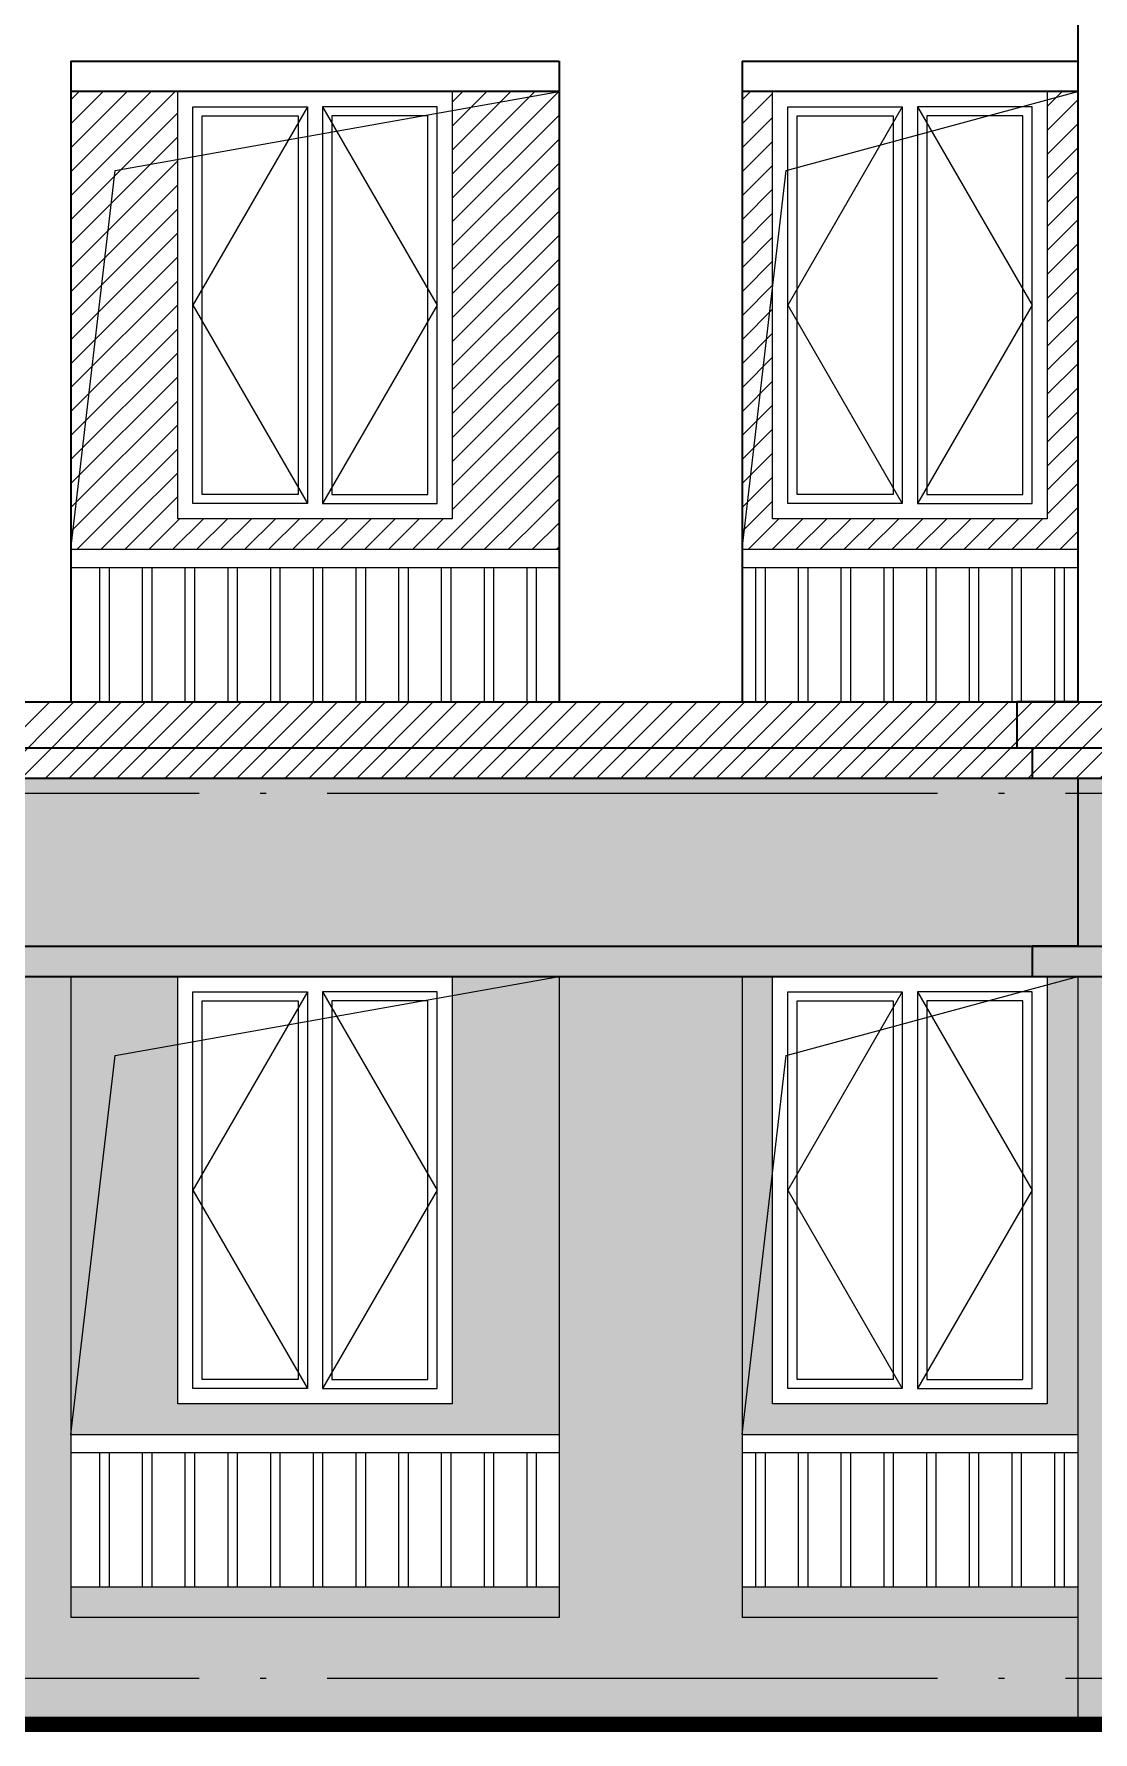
# Model space of a CAD drawing. Extents: x -518115 to 1124316, y -209821 to 1628073.
# Drawn here: x 832595 to 836067, y 37365 to 42929 of the extents above; entities that cross this region are included whole.
import ezdxf

# ---------------------------------------------------------------- set-up
doc = ezdxf.new("R2010")
doc.units = 0
doc.header["$LTSCALE"] = 1000
doc.header["$MEASUREMENT"] = 0
doc.linetypes.add('DOTE', pattern=[2.42, 2, -0.2, 0.02, -0.2])
for name, color, linetype in [('3-剖面填充（细）', 250, 'Continuous'), ('5-平立面看线1', 45, 'Continuous'), ('Stair-栏杆', 142, 'Continuous'), ('看线', 251, 'Continuous')]:
    doc.layers.add(name, color=color, linetype=linetype)
for name, color, linetype, lineweight in [('DOTE', 19, 'DOTE', 9), ('WINDOW', 144, 'Continuous', 15), ('立面-中轮廓线', 213, 'Continuous', 35), ('立面-普通轮廓', 7, 'Continuous', 18), ('立面-洞口示意', 152, 'Continuous', 13), ('立面-窗开启线', 250, 'Continuous', 13)]:
    doc.layers.add(name, color=color, linetype=linetype, lineweight=lineweight)
pattern_1 = [(45, (315132.16, 8064.28), (-39.2886205, 39.2886205), [])]

# ---------------------------------------------------------------- blocks, each defined once
blk = doc.blocks.new('A$C318717E3')
at = {"layer": 'WINDOW'}
for points in [[(50, 1350), (425, 1350), (425, 50), (50, 50)], [(850, 1350), (475, 1350), (475, 50), (850, 50)]]:
    blk.add_lwpolyline(points, close=True, dxfattribs=at)
at = {"layer": 'WINDOW', "color": 250}
for points in [[(80, 1320), (395, 1320), (395, 80), (80, 80)], [(820, 1320), (505, 1320), (505, 80), (820, 80)]]:
    blk.add_lwpolyline(points, close=True, dxfattribs=at)
at = {"layer": '立面-普通轮廓'}
blk.add_lwpolyline([(0, 1400), (900, 1400), (900, 0), (0, 0)], close=True, dxfattribs=at)
at = {"layer": '立面-窗开启线', "color": 251, "ltscale": 0.5, "true_color": 0x636466}
for points in [[(425, 1350), (50, 700), (425, 50)], [(475, 1350), (850, 700), (475, 50)]]:
    blk.add_lwpolyline(points, dxfattribs=at)

msp = doc.modelspace()

# ---------------------------------------------------------------- hatches: boundary and pattern name
at = {"layer": '3-剖面填充（细）'}
h = msp.add_hatch(dxfattribs=at)
h.set_pattern_fill('ANSI31', color=256, scale=35)
h.set_pattern_definition(pattern_1)
h.paths.add_polyline_path([(832716.6, 41340.3), (833066.6, 41340.3), (833066.6, 42740.3), (832716.6, 42740.3)])
h = msp.add_hatch(dxfattribs=at)
h.set_pattern_fill('ANSI31', color=256, scale=35)
h.set_pattern_definition(pattern_1)
h.paths.add_polyline_path([(833966.6, 41340.3), (834316.6, 41340.3), (834316.6, 42740.3), (833966.6, 42740.3)])
h = msp.add_hatch(dxfattribs=at)
h.set_pattern_fill('ANSI31', color=256, scale=35)
h.set_pattern_definition(pattern_1)
h.paths.add_polyline_path([(834916.6, 41340.3), (835016.6, 41340.3), (835016.6, 42740.3), (834916.6, 42740.3)])
h = msp.add_hatch(dxfattribs=at)
h.set_pattern_fill('ANSI31', color=256, scale=35)
h.set_pattern_definition(pattern_1)
h.paths.add_polyline_path([(835916.6, 41340.3), (836016.6, 41340.3), (836016.6, 42740.3), (835916.6, 42740.3)])
h = msp.add_hatch(dxfattribs=at)
h.set_pattern_fill('ANSI31', color=256, scale=35)
h.set_pattern_definition(pattern_1)
h.paths.add_polyline_path([(832716.6, 41240.3), (834316.6, 41240.3), (834316.6, 41340.3), (832716.6, 41340.3)])
h = msp.add_hatch(dxfattribs=at)
h.set_pattern_fill('ANSI31', color=256, scale=35)
h.set_pattern_definition(pattern_1)
h.paths.add_polyline_path([(834916.6, 41240.3), (836016.6, 41240.3), (836016.6, 41340.3), (834916.6, 41340.3)])
h = msp.add_hatch(dxfattribs=at)
h.set_pattern_fill('ANSI31', color=256, scale=35)
h.set_pattern_definition([(45, (406500, -3835.72), (-39.2886205, 39.2886205), [])])
h.paths.add_polyline_path([(827616.6, 40590.3), (827666.6, 40590.3), (827666.6, 40490.3), (838116.6, 40490.3), (838116.6, 40740.3), (827616.6, 40740.3)])
h = msp.add_hatch(dxfattribs=at)
h.set_pattern_fill('混凝土', color=251, scale=40)
h.set_pattern_definition([(50, (351071.16, 36090.78), (286.90407, -25.10085), [30, -330]), (355, (351071.16, 36090.78), (-55.50053, 300.87685), [24, -264]), (100.4514, (351095.07, 36088.7), (231.40375, 275.77582), [25.49608, -280.45684]), (46.1842, (351071.16, 36170.78), (426.89642, -66.2076), [45, -495]), (96.6356, (351106.73, 36165.26), (373.86508, 389.64715), [38.2441, -420.6852]), (351.1842, (351071.16, 36170.8), (373.86478, 389.64744), [36, -396]), (21, (351111.16, 36150.78), (238.76282, -161.04756), [30, -330]), (326, (351111.16, 36150.78), (97.32613, 290.06002), [24, -264]), (71.4514, (351131.05, 36137.36), (336.08905, 129.0122), [25.49608, -280.45684]), (37.5, (351071.16, 36090.78), (4.863942, 133.157542), [0, -260.8, 0, -268, 0, -265]), (7.5, (351071.16, 36090.78), (105.227815, 157.764685), [0, -152.8, 0, -254.8, 0, -101]), (327.5, (350981.96, 36090.78), (213.528974, -9.021949), [0, -100, 0, -312, 0, -414]), (317.5, (350941.96, 36090.78), (233.27447, 40.04199), [0, -130, 0, -207.2, 0, -294])])
h.paths.add_polyline_path([(861716.6, 39840.3), (862916.6, 39840.3), (862916.6, 38440.3), (861716.6, 38440.3)], flags=16)
h.paths.add_polyline_path([(859916.6, 38340.3), (861016.6, 38340.3), (861016.6, 37840.3), (859916.6, 37840.3)], flags=16)
h.paths.add_polyline_path([(860016.6, 39840.3), (860916.6, 39840.3), (860916.6, 38440.3), (860016.6, 38440.3)], flags=16)
h.paths.add_polyline_path([(857716.6, 38340.3), (859316.6, 38340.3), (859316.6, 37840.3), (857716.6, 37840.3)], flags=16)
h.paths.add_polyline_path([(858066.6, 39840.3), (858966.6, 39840.3), (858966.6, 38440.3), (858066.6, 38440.3)], flags=16)
h.paths.add_polyline_path([(855216.6, 38340.3), (857116.6, 38340.3), (857116.6, 37840.3), (855216.6, 37840.3)], flags=16)
h.paths.add_polyline_path([(855416.6, 39840.3), (856916.6, 39840.3), (856916.6, 38440.3), (855416.6, 38440.3)], flags=16)
h.paths.add_polyline_path([(853416.7, 39840.3), (854316.7, 39840.3), (854316.7, 38440.3), (853416.7, 38440.3)], flags=16)
h.paths.add_polyline_path([(869116.6, 39840.3), (867916.6, 39840.3), (867916.6, 38440.3), (869116.6, 38440.3)], flags=16)
h.paths.add_polyline_path([(870916.6, 38340.3), (869816.6, 38340.3), (869816.6, 37840.3), (870916.6, 37840.3)], flags=16)
h.paths.add_polyline_path([(870816.6, 39840.3), (869916.6, 39840.3), (869916.6, 38440.3), (870816.6, 38440.3)], flags=16)
h.paths.add_polyline_path([(873116.6, 38340.3), (871516.6, 38340.3), (871516.6, 37840.3), (873116.6, 37840.3)], flags=16)
h.paths.add_polyline_path([(872766.6, 39840.3), (871866.6, 39840.3), (871866.6, 38440.3), (872766.6, 38440.3)], flags=16)
h.paths.add_polyline_path([(875616.6, 38340.3), (873716.6, 38340.3), (873716.6, 37840.3), (875616.6, 37840.3)], flags=16)
h.paths.add_polyline_path([(875416.6, 39840.3), (873916.6, 39840.3), (873916.6, 38440.3), (875416.6, 38440.3)], flags=16)
h.paths.add_polyline_path([(877416.5, 39840.3), (876516.5, 39840.3), (876516.5, 38440.3), (877416.5, 38440.3)], flags=16)
h.paths.add_polyline_path([(878016.6, 40490.3), (878016.6, 39940.3), (878166.6, 39940.3), (878166.6, 39840.3), (878016.6, 39840.3), (878016.6, 38140.3), (878166.6, 38140.3), (878166.6, 38040.3), (878016.6, 38040.3), (878016.6, 37390.3), (867716.6, 37390.3), (867716.6, 40490.3)])
h.paths.add_polyline_path([(844116.6, 39840.3), (842916.6, 39840.3), (842916.6, 38440.3), (844116.6, 38440.3)], flags=16)
h.paths.add_polyline_path([(845916.6, 38340.3), (844816.6, 38340.3), (844816.6, 37840.3), (845916.6, 37840.3)], flags=16)
h.paths.add_polyline_path([(845816.6, 39840.3), (844916.6, 39840.3), (844916.6, 38440.3), (845816.6, 38440.3)], flags=16)
h.paths.add_polyline_path([(848116.6, 38340.3), (846516.6, 38340.3), (846516.6, 37840.3), (848116.6, 37840.3)], flags=16)
h.paths.add_polyline_path([(847766.6, 39840.3), (846866.6, 39840.3), (846866.6, 38440.3), (847766.6, 38440.3)], flags=16)
h.paths.add_polyline_path([(850616.6, 38340.3), (848716.6, 38340.3), (848716.6, 37840.3), (850616.6, 37840.3)], flags=16)
h.paths.add_polyline_path([(850416.6, 39840.3), (848916.6, 39840.3), (848916.6, 38440.3), (850416.6, 38440.3)], flags=16)
h.paths.add_polyline_path([(852416.5, 39840.3), (851516.5, 39840.3), (851516.5, 38440.3), (852416.5, 38440.3)], flags=16)
h.paths.add_polyline_path([(836716.6, 39840.3), (837916.6, 39840.3), (837916.6, 38440.3), (836716.6, 38440.3)], flags=16)
h.paths.add_polyline_path([(834916.6, 38340.3), (836016.6, 38340.3), (836016.6, 37840.3), (834916.6, 37840.3)], flags=16)
h.paths.add_polyline_path([(835016.6, 39840.3), (835916.6, 39840.3), (835916.6, 38440.3), (835016.6, 38440.3)], flags=16)
h.paths.add_polyline_path([(832716.6, 38340.3), (834316.6, 38340.3), (834316.6, 37840.3), (832716.6, 37840.3)], flags=16)
h.paths.add_polyline_path([(833066.6, 39840.3), (833966.6, 39840.3), (833966.6, 38440.3), (833066.6, 38440.3)], flags=16)
h.paths.add_polyline_path([(830216.6, 38340.3), (832116.6, 38340.3), (832116.6, 37840.3), (830216.6, 37840.3)], flags=16)
h.paths.add_polyline_path([(830416.6, 39840.3), (831916.6, 39840.3), (831916.6, 38440.3), (830416.6, 38440.3)], flags=16)
h.paths.add_polyline_path([(828416.7, 39840.3), (829316.7, 39840.3), (829316.7, 38440.3), (828416.7, 38440.3)], flags=16)
h.paths.add_polyline_path([(842716.6, 40490.3), (863116.6, 40490.3), (863116.6, 37390.3), (842716.6, 37390.3)])
h.paths.add_polyline_path([(827816.6, 40490.3), (827816.6, 39940.3), (827666.6, 39940.3), (827666.6, 39840.3), (827816.6, 39840.3), (827816.6, 38140.3), (827666.6, 38140.3), (827666.6, 38040.3), (827816.6, 38040.3), (827816.6, 37390.3), (838116.6, 37390.3), (838116.6, 40490.3)])

# ---------------------------------------------------------------- linework, layer by layer
at = {"layer": '5-平立面看线1', "color": 1, "ltscale": 0.8, "const_width": 50}
msp.add_lwpolyline([(826716.6, 37389.8), (879116.6, 37389.8)], dxfattribs=at)
at = {"layer": 'DOTE', "linetype": 'DOTE'}
for p, q in [((879116.6, 40440.3), (826716.6, 40440.3)), ((879116.6, 37540.3), (826716.6, 37540.3))]:
    msp.add_line(p, q, dxfattribs=at)
at = {"layer": 'Stair-栏杆'}
for p, q in [((832716.6, 41240.3), (834316.6, 41240.3)), ((834916.6, 41240.3), (836016.6, 41240.3)), ((832716.6, 41180.3), (834316.6, 41180.3)), ((834916.6, 41180.3), (836016.6, 41180.3)), ((832716.6, 38340.3), (834316.6, 38340.3)), ((834916.6, 38340.3), (836016.6, 38340.3)), ((832716.6, 38280.3), (834316.6, 38280.3)), ((834916.6, 38280.3), (836016.6, 38280.3))]:
    msp.add_line(p, q, dxfattribs=at)
for points in [[(832811.6, 40740.3), (832811.6, 41180.3)], [(832841.6, 41180.3), (832841.6, 40740.3)], [(832951.6, 40740.3), (832951.6, 41180.3)], [(832981.6, 41180.3), (832981.6, 40740.3)], [(833091.6, 40740.3), (833091.6, 41180.3)], [(833121.6, 41180.3), (833121.6, 40740.3)], [(833231.6, 40740.3), (833231.6, 41180.3)], [(833261.6, 41180.3), (833261.6, 40740.3)], [(833371.6, 40740.3), (833371.6, 41180.3)], [(833401.6, 41180.3), (833401.6, 40740.3)], [(833511.6, 40740.3), (833511.6, 41180.3)], [(833541.6, 41180.3), (833541.6, 40740.3)], [(833651.6, 40740.3), (833651.6, 41180.3)], [(833681.6, 41180.3), (833681.6, 40740.3)], [(833791.6, 40740.3), (833791.6, 41180.3)], [(833821.6, 41180.3), (833821.6, 40740.3)], [(833931.6, 40740.3), (833931.6, 41180.3)], [(833961.6, 41180.3), (833961.6, 40740.3)], [(834071.6, 40740.3), (834071.6, 41180.3)], [(834101.6, 41180.3), (834101.6, 40740.3)], [(834211.6, 40740.3), (834211.6, 41180.3)], [(834241.6, 41180.3), (834241.6, 40740.3)], [(834961.6, 40740.3), (834961.6, 41180.3)], [(834991.6, 41180.3), (834991.6, 40740.3)], [(835101.6, 40740.3), (835101.6, 41180.3)], [(835131.6, 41180.3), (835131.6, 40740.3)], [(835241.6, 40740.3), (835241.6, 41180.3)], [(835271.6, 41180.3), (835271.6, 40740.3)], [(835381.6, 40740.3), (835381.6, 41180.3)], [(835411.6, 41180.3), (835411.6, 40740.3)], [(835521.6, 40740.3), (835521.6, 41180.3)], [(835551.6, 41180.3), (835551.6, 40740.3)], [(835661.6, 40740.3), (835661.6, 41180.3)], [(835691.6, 41180.3), (835691.6, 40740.3)], [(835801.6, 40740.3), (835801.6, 41180.3)], [(835831.6, 41180.3), (835831.6, 40740.3)], [(835941.6, 40740.3), (835941.6, 41180.3)], [(835971.6, 41180.3), (835971.6, 40740.3)], [(832811.6, 37840.3), (832811.6, 38280.3)], [(832841.6, 38280.3), (832841.6, 37840.3)], [(832951.6, 37840.3), (832951.6, 38280.3)], [(832981.6, 38280.3), (832981.6, 37840.3)], [(833091.6, 37840.3), (833091.6, 38280.3)], [(833121.6, 38280.3), (833121.6, 37840.3)], [(833231.6, 37840.3), (833231.6, 38280.3)], [(833261.6, 38280.3), (833261.6, 37840.3)], [(833371.6, 37840.3), (833371.6, 38280.3)], [(833401.6, 38280.3), (833401.6, 37840.3)], [(833511.6, 37840.3), (833511.6, 38280.3)], [(833541.6, 38280.3), (833541.6, 37840.3)], [(833651.6, 37840.3), (833651.6, 38280.3)], [(833681.6, 38280.3), (833681.6, 37840.3)], [(833791.6, 37840.3), (833791.6, 38280.3)], [(833821.6, 38280.3), (833821.6, 37840.3)], [(833931.6, 37840.3), (833931.6, 38280.3)], [(833961.6, 38280.3), (833961.6, 37840.3)], [(834071.6, 37840.3), (834071.6, 38280.3)], [(834101.6, 38280.3), (834101.6, 37840.3)], [(834211.6, 37840.3), (834211.6, 38280.3)], [(834241.6, 38280.3), (834241.6, 37840.3)], [(834961.6, 37840.3), (834961.6, 38280.3)], [(834991.6, 38280.3), (834991.6, 37840.3)], [(835101.6, 37840.3), (835101.6, 38280.3)], [(835131.6, 38280.3), (835131.6, 37840.3)], [(835241.6, 37840.3), (835241.6, 38280.3)], [(835271.6, 38280.3), (835271.6, 37840.3)], [(835381.6, 37840.3), (835381.6, 38280.3)], [(835411.6, 38280.3), (835411.6, 37840.3)], [(835521.6, 37840.3), (835521.6, 38280.3)], [(835551.6, 38280.3), (835551.6, 37840.3)], [(835661.6, 37840.3), (835661.6, 38280.3)], [(835691.6, 38280.3), (835691.6, 37840.3)], [(835801.6, 37840.3), (835801.6, 38280.3)], [(835831.6, 38280.3), (835831.6, 37840.3)], [(835941.6, 37840.3), (835941.6, 38280.3)], [(835971.6, 38280.3), (835971.6, 37840.3)]]:
    msp.add_lwpolyline(points, dxfattribs=at)
at = {"layer": '看线', "color": 30}
for p, q in [((832716.6, 39840.3), (832716.6, 37740.3)), ((834316.6, 39840.3), (834316.6, 37740.3)), ((834916.6, 39840.3), (834916.6, 37740.3)), ((836016.6, 39840.3), (836016.6, 37390.3))]:
    msp.add_line(p, q, dxfattribs=at)
for points in [[(832716.6, 37840.3), (834316.6, 37840.3)], [(834916.6, 37840.3), (836016.6, 37840.3)], [(834316.6, 37740.3), (832716.6, 37740.3)], [(836016.6, 37740.3), (834916.6, 37740.3)]]:
    msp.add_lwpolyline(points, dxfattribs=at)
at = {"layer": '立面-中轮廓线'}
for p, q in [((836016.6, 43340.3), (836016.6, 40740.3)), ((832716.6, 42840.3), (832716.6, 40740.3)), ((834316.6, 42840.3), (834316.6, 40740.3)), ((834916.6, 42840.3), (834916.6, 40740.3))]:
    msp.add_line(p, q, dxfattribs=at)
at = {"layer": '立面-中轮廓线', "color": 2}
for p, q in [((827616.6, 40740.3), (838116.6, 40740.3)), ((827616.6, 40590.3), (838116.6, 40590.3)), ((827816.6, 40490.3), (838116.6, 40490.3)), ((827816.6, 39940.3), (838116.6, 39940.3)), ((827816.6, 39840.3), (838116.6, 39840.3))]:
    msp.add_line(p, q, dxfattribs=at)
at = {"layer": '立面-中轮廓线'}
for points in [[(832716.6, 42840.3), (834316.6, 42840.3)], [(834916.6, 42840.3), (836016.6, 42840.3)], [(834316.6, 42740.3), (832716.6, 42740.3)], [(836016.6, 42740.3), (834916.6, 42740.3)]]:
    msp.add_lwpolyline(points, dxfattribs=at)
at = {"layer": '立面-中轮廓线', "color": 2}
msp.add_lwpolyline([(836016.6, 40740.3), (835816.6, 40740.3), (835816.6, 40590.3), (835866.6, 40590.3), (835866.6, 40490.3), (836016.6, 40490.3), (836016.6, 39940.3), (835866.6, 39940.3), (835866.6, 39840.3), (836016.6, 39840.3)], dxfattribs=at)
at = {"layer": '立面-洞口示意'}
for points in [[(832716.6, 41240.3), (832861.4, 42481.2), (834316.6, 42740.3)], [(834916.6, 41240.3), (835061.4, 42481.2), (836016.6, 42740.3)], [(832716.6, 38340.3), (832861.4, 39581.2), (834316.6, 39840.3)], [(834916.6, 38340.3), (835061.4, 39581.2), (836016.6, 39840.3)]]:
    msp.add_lwpolyline(points, dxfattribs=at)

# ---------------------------------------------------------------- block references
for p in [(833066.6, 41340.3), (835016.6, 41340.3), (833066.6, 38440.3), (835016.6, 38440.3)]:
    msp.add_blockref('A$C318717E3', p)

doc.saveas('drawing.dxf')
